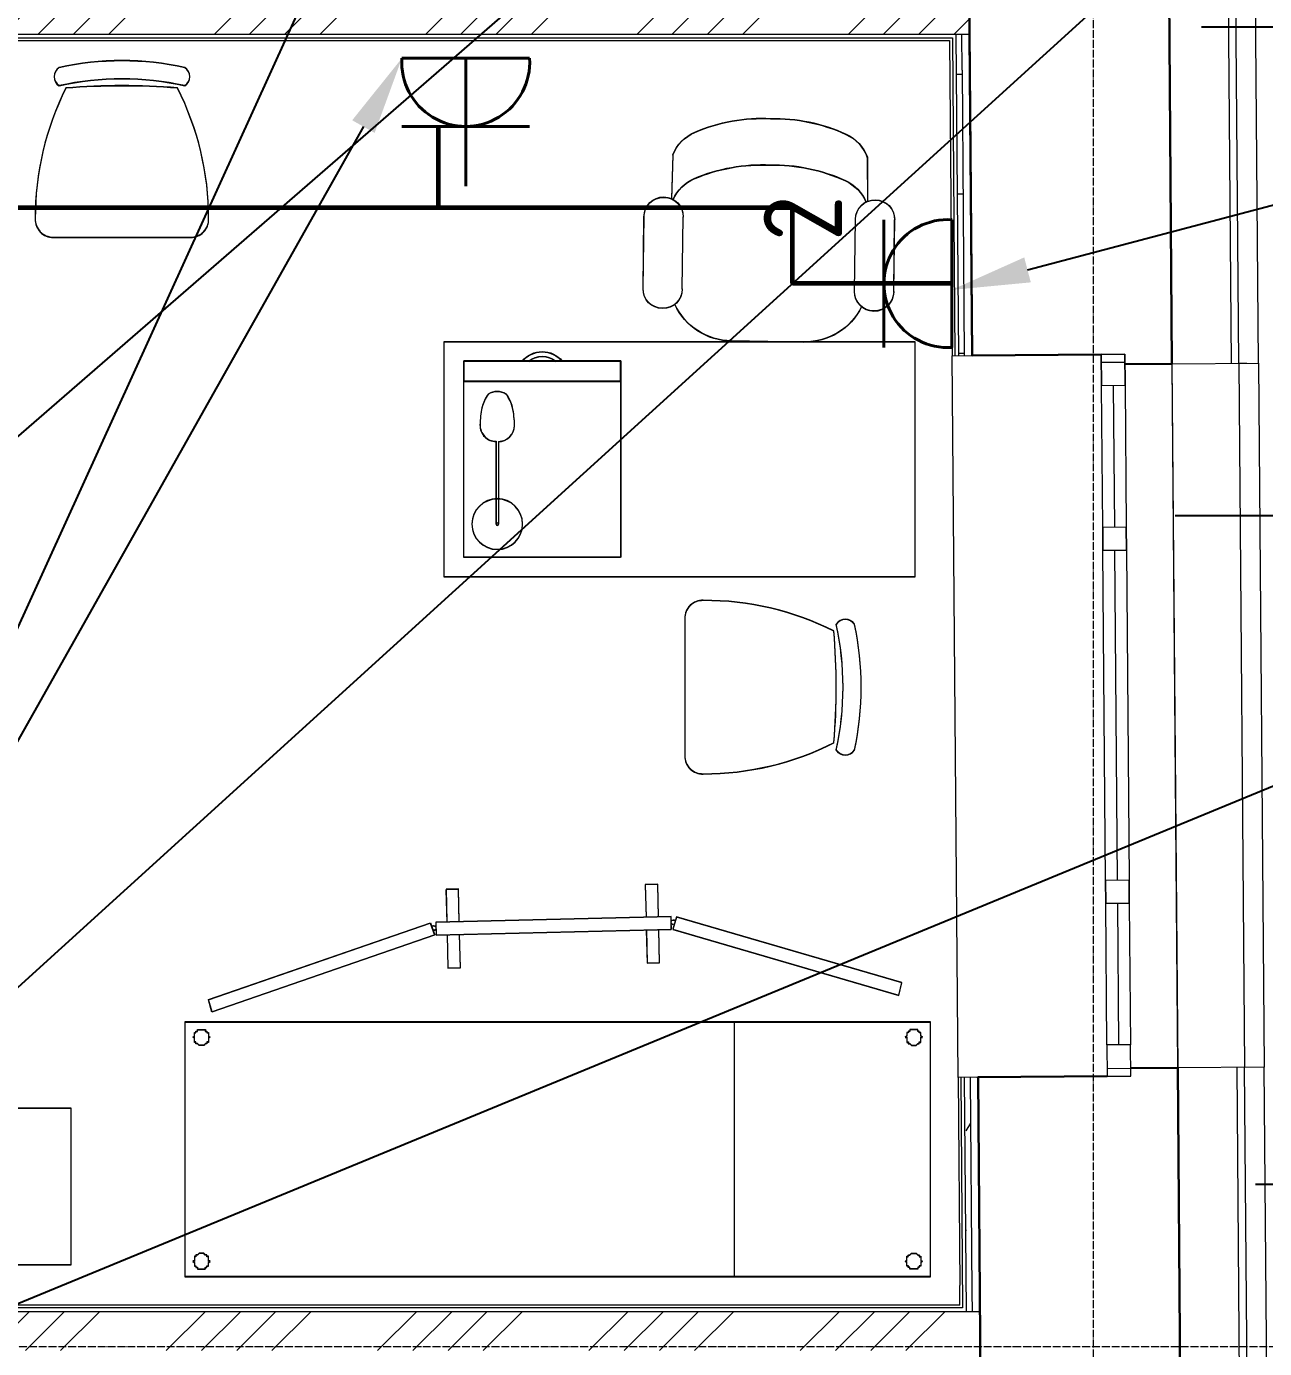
# Model space of a CAD drawing. Header units: millimetres. Extents: x -32 to 417638015, y -35 to 175284279.
# Drawn here: x 222324 to 225480, y 64708 to 68078 of the extents above; entities that cross this region are included whole.
import ezdxf
from ezdxf import colors
from ezdxf.entities.mleader import LeaderData, LeaderLine
from ezdxf.math import Vec2, Vec3

# ---------------------------------------------------------------- set-up
doc = ezdxf.new("R2010")
doc.units = ezdxf.units.MM
doc.linetypes.add('ADSK_Линия сетки', pattern=[25, 20, -2.5, 0, -2.5])
for name, color, linetype, lineweight in [('_ Окна', 7, 'Continuous', 9), ('_ЭМ_гофра', 5, 'Continuous', 60), ('_ЭМ_ТХобщее_слой', 7, 'Continuous', 30), ('Окна', 7, 'Continuous', 9), ('Оси', 253, 'Continuous', 9), ('Стены внутренние', 7, 'Continuous', 18), ('Стены наружные', 7, 'Continuous', 18), ('Стены несущие', 7, 'Continuous', 30), ('Стены отделка', 7, 'Continuous', 30), ('Стены штриховка', 7, 'Continuous', 9), ('ТХ', 5, 'Continuous', 0), ('ШТРИХОВКА', 252, 'Continuous', 15), ('ЭМ', 5, 'Continuous', 40), ('ЭОМ_Кабель Быт. розеток', 5, 'Continuous', 30)]:
    doc.layers.add(name, color=color, linetype=linetype, lineweight=lineweight)
doc.layers.add('_ЭМ_Надписи', color=7, linetype='Continuous')
doc.layers.add('ЭОМ_Лотки рабочие', color=5, linetype='Continuous')
doc.styles.add('ЭОМ', font='isocpeur.ttf', dxfattribs={"width": 0.85, "height": 250})
pattern_1 = [(45, (-31496.66, 188.9), (-269.4077, 269.4077), []), (45, (-31406.86, 188.9), (-269.4077, 269.4077), []), (45, (-31317.06, 188.9), (-269.4077, 269.4077), []), (45, (-31227.26, 188.9), (-269.4077, 269.4077), [])]

# ---------------------------------------------------------------- blocks, each defined once
blk = doc.blocks.new('Ширма медицинская')
at = {"layer": 'ТХ', "color": 0, "lineweight": 0, "transparency": 33554687}
for p, q in [((300.2, 1214.8), (118.6, 644.7)), ((332.1, 1206.8), (300.2, 1214.8)), ((149.7, 634.4), (332.1, 1206.8)), ((118.6, 644.7), (149.7, 634.4)), ((117.6, 30.8), (117.6, 630.8)), ((117.6, 630.8), (129.5, 630.8)), ((149.5, 630.8), (149.5, 30.8)), ((34.3, 94.6), (117.6, 94.6)), ((129.5, 30.8), (117.6, 30.8)), ((118.6, 16.9), (149.7, 27.3)), ((300.2, -553.1), (118.6, 16.9)), ((149.5, 30.8), (129.5, 30.8)), ((149.7, 27.3), (332.1, -545.2)), ((332.1, -545.2), (300.2, -553.1))]:
    blk.add_line(p, q, dxfattribs=at)
at = {"layer": 'ТХ', "color": 0, "transparency": 33554687}
blk.add_line((117.6, 630.8), (149.5, 630.8), dxfattribs=at)
at = {"layer": 'ТХ', "color": 0, "lineweight": 0, "transparency": 33554687}
for points in [[(34.3, 570.8), (34.3, 602.7)], [(34.3, 602.7), (117.6, 602.7)], [(149.5, 602.7), (234.3, 602.7)], [(234.3, 602.7), (234.3, 570.8)], [(117.6, 570.8), (34.3, 570.8)], [(234.3, 570.8), (149.5, 570.8)], [(34.3, 62.7), (34.3, 94.6)], [(149.5, 94.6), (234.3, 94.6)], [(234.3, 94.6), (234.3, 62.7)], [(117.6, 62.7), (34.3, 62.7)], [(234.3, 62.7), (149.5, 62.7)]]:
    blk.add_lwpolyline(points, dxfattribs=at)
for centre, start, end in [((131.8, 636.3), 122.3336, 247.5506), ((131.8, 636.3), 292.4494, 20.7965), ((131.8, 25.3), 112.4494, 237.6664), ((131.8, 25.3), 339.2035, 67.5506)]:
    blk.add_arc(centre, 5.98, start, end, dxfattribs=at)
blk = doc.blocks.new('LampDesk')
at = {"layer": 'ТХ', "color": 0, "lineweight": 9}
for p, q in [((210.5, 3.1), (0, 3.2)), ((211, -3.2), (0, -3.2))]:
    blk.add_line(p, q, dxfattribs=at)
at = {"layer": 'ТХ', "color": 0}
blk.add_lwpolyline([(210.5, 3.1, -0.404563), (251.3, 44, -0.049981), (297.2, 38.9, -0.093003), (331, 23.1, -0.293504), (331, -23.1, -0.093003), (297.2, -38.9, -0.044907), (253.4, -44, -0.197956), (222.7, -31.9, -0.216604), (211, -3.2, -0.750237)], format="xyb", dxfattribs=at)
for radius in [64.5, 3.16]:
    blk.add_circle((0, 0), radius, dxfattribs=at)
blk = doc.blocks.new('КОМП-КРЕСЛО11')
at = {"layer": 'ТХ', "color": 0, "linetype": 'Continuous'}
for p, q in [((-247.6, 19.6), (-248.3, -92.3)), ((248, 25.1), (251.2, -86.7)), ((223.5, -316.7), (221.5, -133)), ((323.5, -315.6), (321.5, -131.9)), ((-315.5, -322.7), (-317.6, -139)), ((-215.5, -321.6), (-217.6, -137.9)), ((5.5, -450), (-87, -451)), ((5.5, -450), (97.9, -449))]:
    blk.add_line(p, q, dxfattribs=at)
for centre, radius, start, end in [((-10.5, -321.2), 439.7, 88.6942, 114.5444), ((18.5, -320.8), 439.7, 66.7336, 92.5837), ((-150.8, -14.9), 102.8, 114.3067, 160.402), ((151.9, -11.6), 102.8, 20.8759, 66.9713), ((-9.1, -439.5), 439.7, 88.6942, 114.5444), ((19.8, -439.2), 439.7, 66.7336, 92.5837), ((-149.4, -133.3), 102.8, 114.3067, 157.5688), ((153.3, -129.9), 102.8, 23.7092, 66.9713), ((-267.6, -138.4), 50, 0.639, 180.639), ((271.5, -132.4), 50, 0.639, 180.639), ((-265.5, -322.1), 50, 180.639, 0.639), ((273.5, -316.1), 50, 180.639, 0.639), ((-88.8, -289.5), 161.5, 206.179, 270.639), ((96.1, -287.4), 161.5, 270.639, 335.099)]:
    blk.add_arc(centre, radius, start, end, dxfattribs=at)
blk = doc.blocks.new('Тумба мобильная')
at = {"layer": 'ТХ', "color": 0, "lineweight": 15, "ltscale": 15, "transparency": 33554687}
for p, q in [((500, 400), (0, 400)), ((0, 400), (0, 0)), ((448.2, 400), (448.2, 0)), ((0, 0), (500, 0))]:
    blk.add_line(p, q, dxfattribs=at)
at = {"layer": 'ТХ', "color": 0, "lineweight": 0, "transparency": 33554687}
blk.add_lwpolyline([(448.2, 400), (500, 400), (500, 0), (448.2, 0)], dxfattribs=at)
for radius, start, end in [(65.8, 308.8807, 51.1193), (53.8, 321.0576, 38.9424)]:
    blk.add_arc((458.2, 200), radius, start, end, dxfattribs=at)
blk = doc.blocks.new('ТХ 1 этаж.')
at = {"layer": 'ТХ', "color": 252, "linetype": 'Continuous', "true_color": 0x939598}
for p, q in [((60111.1, 14406.6), (60461.3, 14406.6)), ((61721.2, 13434.8), (61721.2, 13084.7))]:
    blk.add_line(p, q, dxfattribs=at)
at = {"layer": 'ТХ', "color": 252, "ltscale": 15, "true_color": 0x939598, "transparency": 33554687}
for p, q in [((60447, 12406.6), (62347, 12406.6)), ((61847, 12406.6), (61847, 11756.6)), ((62347, 12406.6), (62347, 11756.6)), ((62347, 11756.6), (60447, 11756.6))]:
    blk.add_line(p, q, dxfattribs=at)
at = {"layer": 'ТХ', "color": 252, "true_color": 0x939598}
blk.add_line((60447, 11756.6), (60447, 12406.6), dxfattribs=at)
for points in [[(61107.7, 14140.8), (62307.7, 14140.8), (62307.7, 13540.8), (61107.7, 13540.8)], [(59556.1, 12186.9), (60156.1, 12186.9), (60156.1, 11786.9), (59556.1, 11786.9)]]:
    blk.add_lwpolyline(points, close=True, dxfattribs=at)
at = {"layer": 'ТХ', "color": 252, "true_color": 0x939598, "transparency": 33554687}
for points in [[(60467, 12366.8), (60470.9, 12370.8), (60470.9, 12374.7), (60470.9, 12378.7), (60474.9, 12378.7), (60474.9, 12382.7), (60478.9, 12382.7), (60478.9, 12386.7), (60482.9, 12386.7), (60486.9, 12386.7), (60490.9, 12386.7), (60494.8, 12386.7), (60498.8, 12386.7), (60498.8, 12382.7), (60502.8, 12382.7), (60502.8, 12378.7), (60506.8, 12378.7), (60506.8, 12374.7), (60506.8, 12370.8), (60510.8, 12366.8), (60506.8, 12366.8), (60506.8, 12362.8), (60506.8, 12358.8), (60506.8, 12354.8), (60502.8, 12354.8), (60502.8, 12350.8), (60498.8, 12350.8), (60494.8, 12346.8), (60490.9, 12346.8), (60486.9, 12346.8), (60482.9, 12346.8), (60478.9, 12350.8), (60474.9, 12350.8), (60474.9, 12354.8), (60470.9, 12354.8), (60470.9, 12358.8), (60470.9, 12362.8), (60470.9, 12366.8)], [(62327.1, 12366.8), (62323.1, 12370.8), (62323.1, 12374.7), (62323.1, 12378.7), (62319.1, 12378.7), (62319.1, 12382.7), (62315.1, 12382.7), (62315.1, 12386.7), (62311.2, 12386.7), (62307.2, 12386.7), (62303.2, 12386.7), (62299.2, 12386.7), (62295.2, 12386.7), (62295.2, 12382.7), (62291.2, 12382.7), (62291.2, 12378.7), (62287.2, 12378.7), (62287.2, 12374.7), (62287.2, 12370.8), (62283.3, 12366.8), (62287.2, 12366.8), (62287.2, 12362.8), (62287.2, 12358.8), (62287.2, 12354.8), (62291.2, 12354.8), (62291.2, 12350.8), (62295.2, 12350.8), (62299.2, 12346.8), (62303.2, 12346.8), (62307.2, 12346.8), (62311.2, 12346.8), (62315.1, 12350.8), (62319.1, 12350.8), (62319.1, 12354.8), (62323.1, 12354.8), (62323.1, 12358.8), (62323.1, 12362.8), (62323.1, 12366.8)], [(60467, 11796.5), (60470.9, 11792.5), (60470.9, 11788.5), (60470.9, 11784.5), (60474.9, 11784.5), (60474.9, 11780.5), (60478.9, 11780.5), (60478.9, 11776.5), (60482.9, 11776.5), (60486.9, 11776.5), (60490.9, 11776.5), (60494.8, 11776.5), (60498.8, 11776.5), (60498.8, 11780.5), (60502.8, 11780.5), (60502.8, 11784.5), (60506.8, 11784.5), (60506.8, 11788.5), (60506.8, 11792.5), (60510.8, 11796.5), (60506.8, 11796.5), (60506.8, 11800.5), (60506.8, 11804.4), (60506.8, 11808.4), (60502.8, 11808.4), (60502.8, 11812.4), (60498.8, 11812.4), (60494.8, 11816.4), (60490.9, 11816.4), (60486.9, 11816.4), (60482.9, 11816.4), (60478.9, 11812.4), (60474.9, 11812.4), (60474.9, 11808.4), (60470.9, 11808.4), (60470.9, 11804.4), (60470.9, 11800.5), (60470.9, 11796.5)], [(62327.1, 11796.5), (62323.1, 11792.5), (62323.1, 11788.5), (62323.1, 11784.5), (62319.1, 11784.5), (62319.1, 11780.5), (62315.1, 11780.5), (62315.1, 11776.5), (62311.2, 11776.5), (62307.2, 11776.5), (62303.2, 11776.5), (62299.2, 11776.5), (62295.2, 11776.5), (62295.2, 11780.5), (62291.2, 11780.5), (62291.2, 11784.5), (62287.2, 11784.5), (62287.2, 11788.5), (62287.2, 11792.5), (62283.3, 11796.5), (62287.2, 11796.5), (62287.2, 11800.5), (62287.2, 11804.4), (62287.2, 11808.4), (62291.2, 11808.4), (62291.2, 11812.4), (62295.2, 11812.4), (62299.2, 11816.4), (62303.2, 11816.4), (62307.2, 11816.4), (62311.2, 11816.4), (62315.1, 11812.4), (62319.1, 11812.4), (62319.1, 11808.4), (62323.1, 11808.4), (62323.1, 11804.4), (62323.1, 11800.5), (62323.1, 11796.5)]]:
    blk.add_lwpolyline(points, close=True, dxfattribs=at)
at = {"layer": 'ТХ', "color": 252, "linetype": 'Continuous', "true_color": 0x939598}
for centre, radius, start, end in [((60141.5, 14816), 28.1, 124.2915, 235.7083), ((60286.2, 14109.1), 747.5, 77.602, 102.3978), ((60430.8, 14816), 28.1, 304.2901, 55.7096), ((60286.2, 14062.6), 747.5, 77.602, 102.3978), ((60800.3, 14457.2), 735.2, 153.3531, 180.2677), ((60286.2, 13030.8), 1761.9, 85.3938, 94.6546), ((59770.8, 14454.1), 736.5, 359.9766, 26.8789), ((60110.5, 14452), 45.4, 177.8135, 270.7479), ((60461.8, 14452), 45.4, 269.2519, 2.1866), ((61766.6, 13435.4), 45.4, 87.8135, 180.7479), ((61771.8, 12745.6), 735.2, 63.3531, 90.2677), ((62130.6, 13404.4), 28.1, 34.2915, 145.7083), ((61377.2, 13259.7), 747.5, 347.602, 12.3978), ((61423.7, 13259.7), 747.5, 347.602, 12.3978), ((60345.4, 13259.7), 1761.9, 355.3938, 4.6546), ((61768.7, 13775.2), 736.5, 269.9766, 296.8789), ((61766.6, 13084.1), 45.4, 179.2519, 272.1866), ((62130.6, 13115.1), 28.1, 214.2901, 325.7096)]:
    blk.add_arc(centre, radius, start, end, dxfattribs=at)
at = {"layer": 'ТХ', "color": 252, "true_color": 0x939598, "xscale": -1, "rotation": 359.8892513168964}
blk.add_blockref('КОМП-КРЕСЛО11', (61939, 14590.8), dxfattribs=at)
at = {"layer": 'ТХ', "color": 252, "lineweight": 15, "true_color": 0x939598, "xscale": -1}
for name, p, rotation in [('Тумба мобильная', (61157.7, 13590.8), 270.0000000000011), ('Ширма медицинская', (61714.1, 12792.9), 91.39291799089979)]:
    blk.add_blockref(name, p, dxfattribs=dict(at, rotation=rotation))
at = {"layer": 'ТХ', "color": 252, "true_color": 0x939598, "transparency": 33554687, "xscale": -1, "rotation": 270.0009663633508}
blk.add_blockref('LampDesk', (61243.1, 13675.4), dxfattribs=at)
blk = doc.blocks.new('1 этаж')
at = {"layer": 'Стены внутренние', "lineweight": 9}
h = blk.add_hatch(dxfattribs=at)
h.set_pattern_fill('FP_12', color=8, style=0, pattern_type=2)
h.set_pattern_definition([(0, (557.2, 188.9), (406.4, 101.6), [33.528, -271.272, 33.528, -271.272, -1625.6]), (0, (557.2, 188.9), (406.4, 101.6), [-609.6, 33.528, -576.072, 33.528, -271.272, -711.2]), (0, (557.2, 188.9), (406.4, 101.6), [-1524, 33.528, -169.672, 33.528, -474.472]), (120, (709.6, 239.7), (-291.18818, 301.15272), [33.528, -271.272, 33.528, -271.272, -1625.6]), (120, (709.6, 239.7), (-291.18818, 301.15272), [-609.6, 33.528, -576.072, 33.528, -271.272, -711.2]), (120, (709.6, 239.7), (-291.18818, 301.15272), [-1524, 33.528, -169.672, 33.528, -474.472]), (240, (760.4, 442.9), (-115.21182, -402.75272), [33.528, -271.272, 33.528, -271.272, -1625.6]), (240, (760.4, 442.9), (-115.21182, -402.75272), [-609.6, 33.528, -576.072, 33.528, -271.272, -711.2]), (240, (760.4, 442.9), (-115.21182, -402.75272), [-1524, 33.528, -169.672, 33.528, -474.472])])
h.paths.add_polyline_path([(55596.839, 13273.331), (55592.418, 13819.98), (55577.426, 13818.858), (55581.838, 13273.331), (55592.426, 13273.331)])
h.paths.add_polyline_path([(55562.537, 15659.798), (55577.535, 15660.081), (55570.913, 16469.902), (55555.985, 16469.902), (55562.536, 15659.919)])
at = {"layer": 'Стены внутренние'}
h = blk.add_hatch(dxfattribs=at)
h.set_pattern_fill('ANSI34', color=8, scale=20)
h.set_pattern_definition(pattern_1)
h.paths.add_polyline_path([(50240.094, 13223.331), (49738.888, 13223.331), (49739.193, 13123.331), (50240.094, 13123.331)])
h.paths.add_polyline_path([(51270.094, 13223.331), (51270.094, 13123.331), (51490.094, 13123.331), (51490.094, 12263.331), (51590.094, 12263.331), (51590.094, 13107.431), (51590.094, 13123.331), (55618.053, 13123.331), (55617.244, 13223.331)])
at = {"layer": 'Стены штриховка'}
h = blk.add_hatch(dxfattribs=at)
h.set_pattern_fill('ANSI34', color=8, scale=20)
h.set_pattern_definition(pattern_1)
h.paths.add_polyline_path([(55590.914, 16478.902), (55590.105, 16578.902), (49728.667, 16578.902), (49728.972, 16478.902)])
at = {"layer": '_ Окна', "color": 8, "lineweight": 18}
for p, q in [((55926.806, 15662.744), (55986.804, 15663.23)), ((55927.453, 15582.747), (55926.806, 15662.744)), ((55986.804, 15663.23), (55987.451, 15583.232)), ((55987.451, 15583.232), (55927.453, 15582.747)), ((55930.364, 15222.759), (55990.362, 15223.244)), ((55930.85, 15162.761), (55930.364, 15222.759)), ((55990.362, 15223.244), (55990.848, 15163.246)), ((55990.848, 15163.246), (55930.85, 15162.761)), ((55937.643, 14322.788), (55997.641, 14323.273)), ((55938.128, 14262.79), (55937.643, 14322.788)), ((55997.641, 14323.273), (55998.126, 14263.275)), ((55998.126, 14263.275), (55938.128, 14262.79)), ((56001.038, 13903.287), (55941.04, 13902.802)), ((55941.04, 13902.802), (55941.687, 13822.804)), ((56001.685, 13823.29), (56001.038, 13903.287)), ((55941.687, 13822.804), (56001.685, 13823.29))]:
    blk.add_line(p, q, dxfattribs=at)
at = {"layer": '_ Окна', "color": 8}
for p, q in [((55926.968, 15642.745), (55986.966, 15643.23)), ((55957.452, 15582.99), (55960.363, 15223.001)), ((55960.849, 15163.003), (55967.642, 14323.031)), ((55968.127, 14263.033), (55971.039, 13903.044)), ((55941.525, 13842.804), (56001.523, 13843.289))]:
    blk.add_line(p, q, dxfattribs=at)
at = {"layer": 'Окна', "color": 8}
for p, q in [((55986.804, 15663.23), (55926.806, 15662.744)), ((55926.806, 15662.744), (55927.453, 15582.747)), ((55987.451, 15583.232), (55986.804, 15663.23)), ((55930.364, 15222.759), (55927.453, 15582.747)), ((55987.451, 15583.232), (55990.362, 15223.244)), ((55930.364, 15222.759), (55930.85, 15162.761)), ((55990.848, 15163.246), (55990.362, 15223.244)), ((55937.643, 14322.788), (55930.85, 15162.761)), ((55990.848, 15163.246), (55997.641, 14323.273)), ((55937.643, 14322.788), (55938.128, 14262.79)), ((55998.126, 14263.275), (55997.641, 14323.273)), ((55941.04, 13902.802), (55938.128, 14262.79)), ((55998.126, 14263.275), (56001.038, 13903.287)), ((55941.04, 13902.802), (55941.687, 13822.804)), ((56001.685, 13823.29), (56001.038, 13903.287)), ((55941.687, 13822.804), (56001.685, 13823.29))]:
    blk.add_line(p, q, dxfattribs=at)
at = {"layer": 'Оси', "color": 8, "linetype": 'ADSK_Линия сетки'}
for p, q in [((55906.766, -4162.595), (55906.766, 44411.9)), ((-9557.528, 13133.902), (56672.201, 13133.902))]:
    blk.add_line(p, q, dxfattribs=at)
at = {"layer": 'Стены внутренние', "color": 8}
for p, q in [((55561.519, 13819.73), (55546.638, 15659.67)), ((56107.002, 15639.201), (56121.519, 13844.26)), ((56277.717, 15640.42), (56297.716, 15640.582))]:
    blk.add_line(p, q, dxfattribs=at)
at = {"layer": 'Стены наружные', "color": 8}
for p, q in [((56122.238, 13844.265), (56107.722, 15639.207)), ((56277.717, 15640.42), (56292.233, 13845.64)), ((56327.714, 15640.986), (56342.231, 13846.045))]:
    blk.add_line(p, q, dxfattribs=at)
at = {"layer": 'Стены несущие', "color": 8}
for p, q in [((56107.002, 15639.201), (56088.089, 17977.722)), ((55579.068, 17943.604), (55597.536, 15660.081)), ((55591.653, 16387.538), (55579.068, 17943.604)), ((55591.653, 16387.538), (55597.536, 15660.081)), ((55597.536, 15660.081), (55926.806, 15662.744)), ((55987.006, 15638.23), (56107.002, 15639.201)), ((55941.687, 13822.804), (55611.698, 13820.136)), ((55611.698, 13820.136), (55611.706, 13819.136)), ((55611.706, 13819.136), (55612.425, 13819.141)), ((55612.425, 13819.141), (55612.425, 13819.141)), ((55621.637, 12680.072), (55612.425, 13819.141)), ((56121.519, 13844.26), (56001.523, 13843.289)), ((56142.457, 11255.428), (56121.519, 13844.26))]:
    blk.add_line(p, q, dxfattribs=at)
at = {"layer": 'Стены отделка', "color": 8, "lineweight": 9}
for p, q in [((56088.808, 17977.728), (56107.722, 15639.207)), ((56277.716, 15640.582), (56258.803, 17979.103)), ((56327.714, 15640.986), (56308.801, 17979.507)), ((49728.972, 16478.902), (55590.914, 16478.902)), ((49779.92, 16463.002), (55540.141, 16463.002)), ((55540.141, 16463.002), (55546.638, 15659.67)), ((55571.653, 16387.376), (55570.913, 16478.902)), ((55546.638, 15659.67), (55597.536, 15660.081)), ((56107.722, 15639.207), (56327.714, 15640.986)), ((55611.698, 13820.136), (55561.519, 13819.73)), ((55561.519, 13819.73), (55565.809, 13289.231)), ((55592.418, 13819.98), (55592.426, 13818.98)), ((55612.425, 13819.141), (55612.417, 13820.141)), ((56342.231, 13846.045), (56122.238, 13844.265)), ((56122.238, 13844.265), (56143.176, 11255.434)), ((56313.171, 11256.808), (56292.233, 13845.64)), ((56363.169, 11257.213), (56342.231, 13846.045)), ((55596.839, 13273.331), (55597.243, 13223.331)), ((55566.214, 13239.231), (51255.094, 13239.231))]:
    blk.add_line(p, q, dxfattribs=at)
at = {"layer": 'Стены штриховка', "color": 8}
for p, q in [((56238.803, 17978.941), (56257.717, 15640.42)), ((49772.999, 16469.902), (55546.985, 16469.902)), ((55546.985, 16469.902), (55553.537, 15659.725)), ((55555.912, 16478.902), (55562.537, 15659.798)), ((55571.653, 16387.376), (55577.537, 15659.919)), ((55568.418, 13819.786), (55573.17, 13232.331)), ((55577.418, 13819.858), (55582.243, 13223.331)), ((55592.426, 13818.98), (55596.839, 13273.331)), ((56272.234, 13845.478), (56293.171, 11256.647)), ((55566.214, 13239.231), (55565.809, 13289.231)), ((55573.17, 13232.331), (51270.094, 13232.331)), ((51270.094, 13223.331), (55617.244, 13223.331))]:
    blk.add_line(p, q, dxfattribs=at)
at = {"layer": 'ЭОМ_Лотки рабочие'}
blk.add_blockref('ТХ 1 этаж.', (-6856.492, 1554.379), dxfattribs=at)
blk = doc.blocks.new('_ЭМ_ТХ2_1этаж')
at = {"layer": 'ТХ', "color": 252, "linetype": 'Continuous', "true_color": 0x939598}
for p, q in [((171259, -54786.9), (171609.1, -54786.9)), ((172869.1, -55758.7), (172869.1, -56108.9))]:
    blk.add_line(p, q, dxfattribs=at)
at = {"layer": 'ТХ', "color": 252, "ltscale": 15, "true_color": 0x939598, "transparency": 33554687}
for p, q in [((171594.9, -56786.9), (173494.9, -56786.9)), ((172994.9, -56786.9), (172994.9, -57436.9)), ((173494.9, -56786.9), (173494.9, -57436.9)), ((173494.9, -57436.9), (171594.9, -57436.9))]:
    blk.add_line(p, q, dxfattribs=at)
at = {"layer": 'ТХ', "color": 252, "true_color": 0x939598}
blk.add_line((171594.9, -57436.9), (171594.9, -56786.9), dxfattribs=at)
for points in [[(172255.6, -55052.7), (173455.6, -55052.7), (173455.6, -55652.7), (172255.6, -55652.7)], [(170704, -57006.6), (171304, -57006.6), (171304, -57406.6), (170704, -57406.6)]]:
    blk.add_lwpolyline(points, close=True, dxfattribs=at)
at = {"layer": 'ТХ', "color": 252, "true_color": 0x939598, "transparency": 33554687}
for points in [[(171614.8, -56826.7), (171618.8, -56822.8), (171618.8, -56818.8), (171618.8, -56814.8), (171622.8, -56814.8), (171622.8, -56810.8), (171626.8, -56810.8), (171626.8, -56806.8), (171630.8, -56806.8), (171634.8, -56806.8), (171638.8, -56806.8), (171642.7, -56806.8), (171646.7, -56806.8), (171646.7, -56810.8), (171650.7, -56810.8), (171650.7, -56814.8), (171654.7, -56814.8), (171654.7, -56818.8), (171654.7, -56822.8), (171658.7, -56826.7), (171654.7, -56826.7), (171654.7, -56830.7), (171654.7, -56834.7), (171654.7, -56838.7), (171650.7, -56838.7), (171650.7, -56842.7), (171646.7, -56842.7), (171642.7, -56846.7), (171638.8, -56846.7), (171634.8, -56846.7), (171630.8, -56846.7), (171626.8, -56842.7), (171622.8, -56842.7), (171622.8, -56838.7), (171618.8, -56838.7), (171618.8, -56834.7), (171618.8, -56830.7), (171618.8, -56826.7)], [(173475, -56826.7), (173471, -56822.8), (173471, -56818.8), (173471, -56814.8), (173467, -56814.8), (173467, -56810.8), (173463, -56810.8), (173463, -56806.8), (173459, -56806.8), (173455.1, -56806.8), (173451.1, -56806.8), (173447.1, -56806.8), (173443.1, -56806.8), (173443.1, -56810.8), (173439.1, -56810.8), (173439.1, -56814.8), (173435.1, -56814.8), (173435.1, -56818.8), (173435.1, -56822.8), (173431.1, -56826.7), (173435.1, -56826.7), (173435.1, -56830.7), (173435.1, -56834.7), (173435.1, -56838.7), (173439.1, -56838.7), (173439.1, -56842.7), (173443.1, -56842.7), (173447.1, -56846.7), (173451.1, -56846.7), (173455.1, -56846.7), (173459, -56846.7), (173463, -56842.7), (173467, -56842.7), (173467, -56838.7), (173471, -56838.7), (173471, -56834.7), (173471, -56830.7), (173471, -56826.7)], [(171614.8, -57397), (171618.8, -57401), (171618.8, -57405), (171618.8, -57409), (171622.8, -57409), (171622.8, -57413), (171626.8, -57413), (171626.8, -57417), (171630.8, -57417), (171634.8, -57417), (171638.8, -57417), (171642.7, -57417), (171646.7, -57417), (171646.7, -57413), (171650.7, -57413), (171650.7, -57409), (171654.7, -57409), (171654.7, -57405), (171654.7, -57401), (171658.7, -57397), (171654.7, -57397), (171654.7, -57393), (171654.7, -57389.1), (171654.7, -57385.1), (171650.7, -57385.1), (171650.7, -57381.1), (171646.7, -57381.1), (171642.7, -57377.1), (171638.8, -57377.1), (171634.8, -57377.1), (171630.8, -57377.1), (171626.8, -57381.1), (171622.8, -57381.1), (171622.8, -57385.1), (171618.8, -57385.1), (171618.8, -57389.1), (171618.8, -57393), (171618.8, -57397)], [(173475, -57397), (173471, -57401), (173471, -57405), (173471, -57409), (173467, -57409), (173467, -57413), (173463, -57413), (173463, -57417), (173459, -57417), (173455.1, -57417), (173451.1, -57417), (173447.1, -57417), (173443.1, -57417), (173443.1, -57413), (173439.1, -57413), (173439.1, -57409), (173435.1, -57409), (173435.1, -57405), (173435.1, -57401), (173431.1, -57397), (173435.1, -57397), (173435.1, -57393), (173435.1, -57389.1), (173435.1, -57385.1), (173439.1, -57385.1), (173439.1, -57381.1), (173443.1, -57381.1), (173447.1, -57377.1), (173451.1, -57377.1), (173455.1, -57377.1), (173459, -57377.1), (173463, -57381.1), (173467, -57381.1), (173467, -57385.1), (173471, -57385.1), (173471, -57389.1), (173471, -57393), (173471, -57397)]]:
    blk.add_lwpolyline(points, close=True, dxfattribs=at)
at = {"layer": 'ТХ', "color": 252, "linetype": 'Continuous', "true_color": 0x939598}
for centre, radius, start, end in [((171289.4, -54377.6), 28.1, 124.2915, 235.7083), ((171434.1, -55084.4), 747.5, 77.602, 102.3978), ((171578.7, -54377.6), 28.1, 304.2901, 55.7096), ((171434.1, -55130.9), 747.5, 77.602, 102.3978), ((171948.2, -54736.3), 735.2, 153.3531, 180.2677), ((171434.1, -56162.7), 1761.9, 85.3938, 94.6546), ((170918.6, -54739.4), 736.5, 359.9766, 26.8789), ((171258.4, -54741.5), 45.4, 177.8135, 270.7479), ((171609.7, -54741.5), 45.4, 269.2519, 2.1866), ((172914.5, -55758.1), 45.4, 87.8135, 180.7479), ((172919.7, -56447.9), 735.2, 63.3531, 90.2677), ((173278.5, -55789.1), 28.1, 34.2915, 145.7083), ((172525.1, -55933.8), 747.5, 347.602, 12.3978), ((172571.6, -55933.8), 747.5, 347.602, 12.3978), ((171493.3, -55933.8), 1761.9, 355.3938, 4.6546), ((172916.6, -55418.4), 736.5, 269.9766, 296.8789), ((172914.5, -56109.4), 45.4, 179.2519, 272.1866), ((173278.5, -56078.4), 28.1, 214.2901, 325.7096)]:
    blk.add_arc(centre, radius, start, end, dxfattribs=at)
at = {"layer": 'ТХ', "color": 252, "true_color": 0x939598, "xscale": -1, "rotation": 359.8892513168964}
blk.add_blockref('КОМП-КРЕСЛО11', (173086.9, -54602.7), dxfattribs=at)
at = {"layer": 'ТХ', "color": 252, "lineweight": 15, "true_color": 0x939598, "xscale": -1}
for name, p, rotation in [('Тумба мобильная', (172305.6, -55602.7), 270.0000000000011), ('Ширма медицинская', (172862, -56400.6), 91.39291799089979)]:
    blk.add_blockref(name, p, dxfattribs=dict(at, rotation=rotation))
at = {"layer": 'ТХ', "color": 252, "true_color": 0x939598, "transparency": 33554687, "xscale": -1, "rotation": 270.0009663633508}
blk.add_blockref('LampDesk', (172391, -55518.1), dxfattribs=at)
blk = doc.blocks.new('2м розетка IP20')
at = {"layer": 'ЭМ', "color": 5}
for p, q in [((-494124.5, -357092.4), (-494124.5, -356766.5)), ((-494287.3, -356918.9), (-493961.8, -356918.9)), ((-494287.3, -357092.4), (-493961.8, -357092.4))]:
    blk.add_line(p, q, dxfattribs=at)
blk.add_arc((-494124.5, -357082), 163.1, 356.3196, 183.6804, dxfattribs=at)
at = {"layer": 'ЭОМ_Кабель Быт. розеток', "color": 7, "insert": (-494016.1, -356612.2), "char_height": 200, "attachment_point": 1, "style": 'ЭОМ'}
blk.add_mtext_dynamic_manual_height_columns('2', width=91.256, gutter_width=1250, heights=[0], dxfattribs=at)
blk = doc.blocks.new('1м розетка IP20')
at = {"layer": 'ЭМ', "color": 5}
for p, q in [((-10.5, 162.7), (-10.5, -162.7)), ((163.1, 162.7), (163.1, -162.7)), ((-10.5, 0), (315.5, 0))]:
    blk.add_line(p, q, dxfattribs=at)
blk.add_arc((0, 0), 163.1, 266.3196, 93.6804, dxfattribs=at)

msp = doc.modelspace()

# ---------------------------------------------------------------- linework, layer by layer
at = {"layer": '_ЭМ_гофра', "linetype": 'ByBlock'}
for points in [[(223373.4, 67823.7), (223373.4, 67616.1)], [(224276.8, 67422.7), (224276.8, 67616.1), (219293.9, 67616.1), (219293.9, 63475.4), (217534, 63475.4)], [(224683.4, 67422.7), (224276.8, 67422.7)]]:
    msp.add_lwpolyline(points, dxfattribs=at)

# ---------------------------------------------------------------- block references
at = {"layer": '_ЭМ_ТХобщее_слой', "lineweight": 50}
msp.add_blockref('_ЭМ_ТХ2_1этаж', (51133.1, 122328.2), dxfattribs=at)
at = {"layer": 'ШТРИХОВКА'}
msp.add_blockref('1 этаж', (169137.4, 51579.3), dxfattribs=at)
at = {"layer": 'ЭМ', "rotation": 270}
msp.add_blockref('1м розетка IP20', (223443.6, 67986.7), dxfattribs=at)
at = {"layer": 'ЭОМ_Кабель Быт. розеток', "rotation": 89.99999999999999}
msp.add_blockref('2м розетка IP20', (-132408.9, 561547.3), dxfattribs=at)

# ---------------------------------------------------------------- leaders
at = {"layer": '_ЭМ_Надписи', "color": 7, "ltscale": 5}
ml = msp.add_multileader_mtext('Standard', dxfattribs=at)
ml.set_content('{\\fGOST Common|b0|i0|c204|p34;\\W0.9;\\C256;1ЩРС-2\\fISOCPEUR|b0|i0|c204|p34;\\W0.85; Гр.15\\P\\pxql;Холодильник^J\\fGOST Common|b0|i0|c0|p34;\\W0.9;h=\\fGOST Common|b0|i0|c204|p34;0\\fGOST Common|b0|i0|c0|p34;.\\fGOST Common|b0|i0|c204|p34;3м}', color=1, style='ЭОМ')
ml.set_leader_properties()
ml.build(insert=Vec2(0, 0))
ml.multileader.update_dxf_attribs({"text_left_attachment_type": 6, "text_right_attachment_type": 6, "dogleg_length": 0, "arrow_head_size": 200})
ctx = ml.context
ctx.base_point, ctx.char_height, ctx.arrow_head_size, ctx.landing_gap_size, ctx.plane_origin = Vec3(221916.9, 71535.8, -64.3), 250, 200, 0, Vec3(196115.1, 83954.9, -64.3)
ctx.left_attachment, ctx.right_attachment = 6, 6
notes = []
notes.append((ctx, [(0, (1, 1, 0), (221916.9, 71535.8, -64.3), (1, 0), 0, [(0, [(219453.4, 68055.5, -64.3)], 0, [])])]))
ctx.mtext.insert, ctx.mtext.width, ctx.mtext.defined_height, ctx.mtext.flow_direction = Vec3(221916.9, 71835.8, -64.3), 2543.183, 233.1, 5
ml = msp.add_multileader_mtext('Standard', dxfattribs=at)
ml.set_content('{\\fGOST Common|b0|i0|c204|p34;\\W0.9;\\C256;1ЩРС-2\\fISOCPEUR|b0|i0|c204|p34;\\W0.85; Гр.20\\P\\fGOST Common|b0|i0|c204|p34;\\W0.9;Облучатель \\fGOST Common|b0|i0|c0|p34;h=\\fGOST Common|b0|i0|c204|p34;2\\fGOST Common|b0|i0|c0|p34;.\\fGOST Common|b0|i0|c204|p34;2м}', color=1, style='ЭОМ')
ml.set_leader_properties()
ml.build(insert=Vec2(0, 0))
ml.multileader.update_dxf_attribs({"text_left_attachment_type": 6, "text_right_attachment_type": 6, "dogleg_length": 0, "arrow_head_size": 200})
ctx = ml.context
ctx.base_point, ctx.char_height, ctx.arrow_head_size, ctx.landing_gap_size, ctx.plane_origin = Vec3(227295.2, 71366.9, -64.3), 250, 200, 0, Vec3(200044.1, 79519.1, -64.3)
ctx.left_attachment, ctx.right_attachment = 6, 6
notes.append((ctx, [(0, (1, 1, 0), (227295.2, 71366.9, -64.3), (1, 0), 0, [(0, [(219948.4, 64990.9, -64.3)], 0, [])])]))
ctx.mtext.insert, ctx.mtext.width, ctx.mtext.defined_height, ctx.mtext.flow_direction = Vec3(227295.2, 71666.9, -64.3), 2073.809, 545.6, 5
ml = msp.add_multileader_mtext('Standard', dxfattribs=at)
ml.set_content('{\\fGOST Common|b0|i0|c204|p34;\\W0.9;\\C256;1ЩРС-2\\fISOCPEUR|b0|i0|c204|p34;\\W0.85; Гр.16\\P\\pxql;Резерв\\P\\fGOST Common|b0|i0|c0|p34;\\W0.9;h=\\fGOST Common|b0|i0|c204|p34;0\\fGOST Common|b0|i0|c0|p34;.\\fGOST Common|b0|i0|c204|p34;3м}', color=1, style='ЭОМ')
ml.set_leader_properties()
ml.build(insert=Vec2(0, 0))
ml.multileader.update_dxf_attribs({"text_left_attachment_type": 6, "text_right_attachment_type": 6, "dogleg_length": 0, "arrow_head_size": 200})
ctx = ml.context
ctx.base_point, ctx.char_height, ctx.arrow_head_size, ctx.landing_gap_size, ctx.plane_origin = Vec3(224219.8, 70756.7), 250, 200, 0, Vec3(199234.9, 81718.3)
ctx.left_attachment, ctx.right_attachment = 6, 6
notes.append((ctx, [(0, (1, 1, 0), (224219.8, 70756.7), (1, 0), 0, [(1, [(223280.9, 67997.2), (221616, 65041.1)], 0, [])])]))
ctx.mtext.insert, ctx.mtext.width, ctx.mtext.defined_height, ctx.mtext.flow_direction = Vec3(224219.8, 71056.7), 2543.183, 233.1, 5
ml = msp.add_multileader_mtext('Standard', dxfattribs=at)
ml.set_content('{\\fGOST Common|b0|i0|c204|p34;\\W0.9;\\C256;1ЩРС-2\\fISOCPEUR|b0|i0|c204|p34;\\W0.85; Гр.19\\P\\pxql;Водонагреватель\\P\\fGOST Common|b0|i0|c0|p34;\\W0.9;h=\\fGOST Common|b0|i0|c204|p34;1\\fGOST Common|b0|i0|c0|p34;.\\fGOST Common|b0|i0|c204|p34;9м}', color=1, style='ЭОМ')
ml.set_leader_properties()
ml.build(insert=Vec2(0, 0))
ml.multileader.update_dxf_attribs({"text_left_attachment_type": 6, "text_right_attachment_type": 6, "dogleg_length": 0, "arrow_head_size": 200})
ctx = ml.context
ctx.base_point, ctx.char_height, ctx.arrow_head_size, ctx.landing_gap_size, ctx.plane_origin = Vec3(227075.7, 69966.2, -64.3), 250, 200, 0, Vec3(201100.9, 81507.9, -64.3)
ctx.left_attachment, ctx.right_attachment = 6, 6
notes.append((ctx, [(0, (1, 1, 0), (227075.7, 69966.2, -64.3), (1, 0), 0, [(0, [(221425.8, 64833, -64.3)], 0, [])])]))
ctx.mtext.insert, ctx.mtext.width, ctx.mtext.defined_height, ctx.mtext.flow_direction = Vec3(227075.7, 70266.2, -64.3), 2543.183, 233.1, 5
ml = msp.add_multileader_mtext('Standard', dxfattribs=at)
ml.set_content('{\\fGOST Common|b0|i0|c204|p34;\\W0.9;\\C256;1ЩРС-2\\fISOCPEUR|b0|i0|c204|p34;\\W0.85; Гр.16\\P\\pxql;Весы\\P\\fGOST Common|b0|i0|c0|p34;\\W0.9;h=\\fGOST Common|b0|i0|c204|p34;0\\fGOST Common|b0|i0|c0|p34;.\\fGOST Common|b0|i0|c204|p34;3м}', color=1, style='ЭОМ')
ml.set_leader_properties()
ml.build(insert=Vec2(0, 0))
ml.multileader.update_dxf_attribs({"text_left_attachment_type": 6, "text_right_attachment_type": 6, "dogleg_length": 0, "arrow_head_size": 200})
ctx = ml.context
ctx.base_point, ctx.char_height, ctx.arrow_head_size, ctx.landing_gap_size, ctx.plane_origin = Vec3(221483.3, 69331.2, -64.3), 250, 200, 0, Vec3(196015, 81778.8, -64.3)
ctx.left_attachment, ctx.right_attachment = 6, 6
notes.append((ctx, [(0, (1, 1, 0), (221483.3, 69331.2, -64.3), (1, 0), 0, [(0, [(220061, 68057.7, -64.3)], 0, [])])]))
ctx.mtext.insert, ctx.mtext.width, ctx.mtext.defined_height, ctx.mtext.flow_direction = Vec3(221483.3, 69631.2, -64.3), 2543.183, 233.1, 5
ml = msp.add_multileader_mtext('Standard', dxfattribs=at)
ml.set_content('{\\fGOST Common|b0|i0|c204|p34;\\W0.9;\\C256;1ЩРС-2\\fISOCPEUR|b0|i0|c204|p34;\\W0.85; Гр.14\\P\\pxql;Ноутбук\\P\\fGOST Common|b0|i0|c0|p34;\\W0.9;h=\\fGOST Common|b0|i0|c204|p34;0,3м}', color=1, style='ЭОМ')
ml.set_leader_properties()
ml.build(insert=Vec2(0, 0))
ml.multileader.update_dxf_attribs({"text_left_attachment_type": 6, "text_right_attachment_type": 6, "dogleg_length": 0, "arrow_head_size": 200})
ctx = ml.context
ctx.base_point, ctx.char_height, ctx.arrow_head_size, ctx.landing_gap_size, ctx.plane_origin = Vec3(227220.6, 68076.6, -64.3), 250, 200, 0, Vec3(214443.6, 79739.2, -64.3)
ctx.left_attachment, ctx.right_attachment = 6, 6
notes.append((ctx, [(0, (1, 1, 0), (227220.6, 68076.6, -64.3), (1, 0), 0, [(0, [(224682.7, 67406.6, -64.3)], 0, [])])]))
ctx.mtext.insert, ctx.mtext.width, ctx.mtext.defined_height, ctx.mtext.flow_direction = Vec3(227220.6, 68376.6, -64.3), 2073.809, 545.6, 5
ml = msp.add_multileader_mtext('Standard', dxfattribs=at)
ml.set_content('{\\fGOST Common|b0|i0|c204|p34;\\W0.9;\\C256;1ЩРС-2\\fISOCPEUR|b0|i0|c204|p34;\\W0.85; Гр.15\\PХолодильник\\P\\fGOST Common|b0|i0|c0|p34;\\W0.9;h=\\fGOST Common|b0|i0|c204|p34;0\\fGOST Common|b0|i0|c0|p34;.\\fGOST Common|b0|i0|c204|p34;3м}', color=1, style='ЭОМ')
ml.set_leader_properties()
ml.build(insert=Vec2(0, 0))
ml.multileader.update_dxf_attribs({"text_left_attachment_type": 6, "text_right_attachment_type": 6, "dogleg_length": 0, "arrow_head_size": 200})
ctx = ml.context
ctx.base_point, ctx.char_height, ctx.arrow_head_size, ctx.landing_gap_size, ctx.plane_origin = Vec3(227173.2, 66830.7, -64.3), 250, 200, 0, Vec3(206640.9, 77096, -64.3)
ctx.left_attachment, ctx.right_attachment = 6, 6
notes.append((ctx, [(0, (1, 1, 0), (227173.2, 66830.7, -64.3), (1, 0), 0, [(0, [(221945.2, 64676.1, -64.3)], 0, [])])]))
ctx.mtext.insert, ctx.mtext.width, ctx.mtext.defined_height, ctx.mtext.flow_direction = Vec3(227173.2, 67130.7, -64.3), 2073.809, 545.6, 5
ml = msp.add_multileader_mtext('Standard', dxfattribs=at)
ml.set_content('{\\fGOST Common|b0|i0|c204|p34;\\W0.9;\\C256;1ЩРС-2\\fISOCPEUR|b0|i0|c204|p34;\\W0.85; Гр.20\\P\\fGOST Common|b0|i0|c204|p34;\\W0.9;Облучатель \\fGOST Common|b0|i0|c0|p34;h=\\fGOST Common|b0|i0|c204|p34;2\\fGOST Common|b0|i0|c0|p34;.\\fGOST Common|b0|i0|c204|p34;2м}', color=1, style='ЭОМ')
ml.set_leader_properties()
ml.build(insert=Vec2(0, 0))
ml.multileader.update_dxf_attribs({"text_left_attachment_type": 6, "text_right_attachment_type": 6, "dogleg_length": 0, "arrow_head_size": 200})
ctx = ml.context
ctx.base_point, ctx.char_height, ctx.arrow_head_size, ctx.landing_gap_size, ctx.plane_origin = Vec3(227552.1, 65125.8, -64.3), 250, 200, 0, Vec3(202375.8, 72450.5, -64.3)
ctx.left_attachment, ctx.right_attachment = 6, 6
notes.append((ctx, [(0, (1, 1, 0), (227552.1, 65125.8, -64.3), (1, 0), 0, [(0, [(220865, 63323, -64.3)], 0, [])])]))
ctx.mtext.insert, ctx.mtext.width, ctx.mtext.defined_height, ctx.mtext.flow_direction = Vec3(227552.1, 65425.8, -64.3), 2073.809, 545.6, 5
for ctx, leaders in notes:
    for number, flags, end, landing, length, lines in leaders:
        leader = LeaderData()
        leader.index, (leader.has_last_leader_line, leader.has_dogleg_vector, leader.attachment_direction) = number, flags
        leader.last_leader_point, leader.dogleg_vector, leader.dogleg_length = Vec3(end), Vec3(landing), length
        for number, points, colour, breaks in lines:
            line = LeaderLine()
            line.index, line.vertices, line.color, line.breaks = number, Vec3.list(points), colors.encode_raw_color(colour), breaks
            leader.lines.append(line)
        ctx.leaders.append(leader)

doc.saveas('drawing.dxf')
